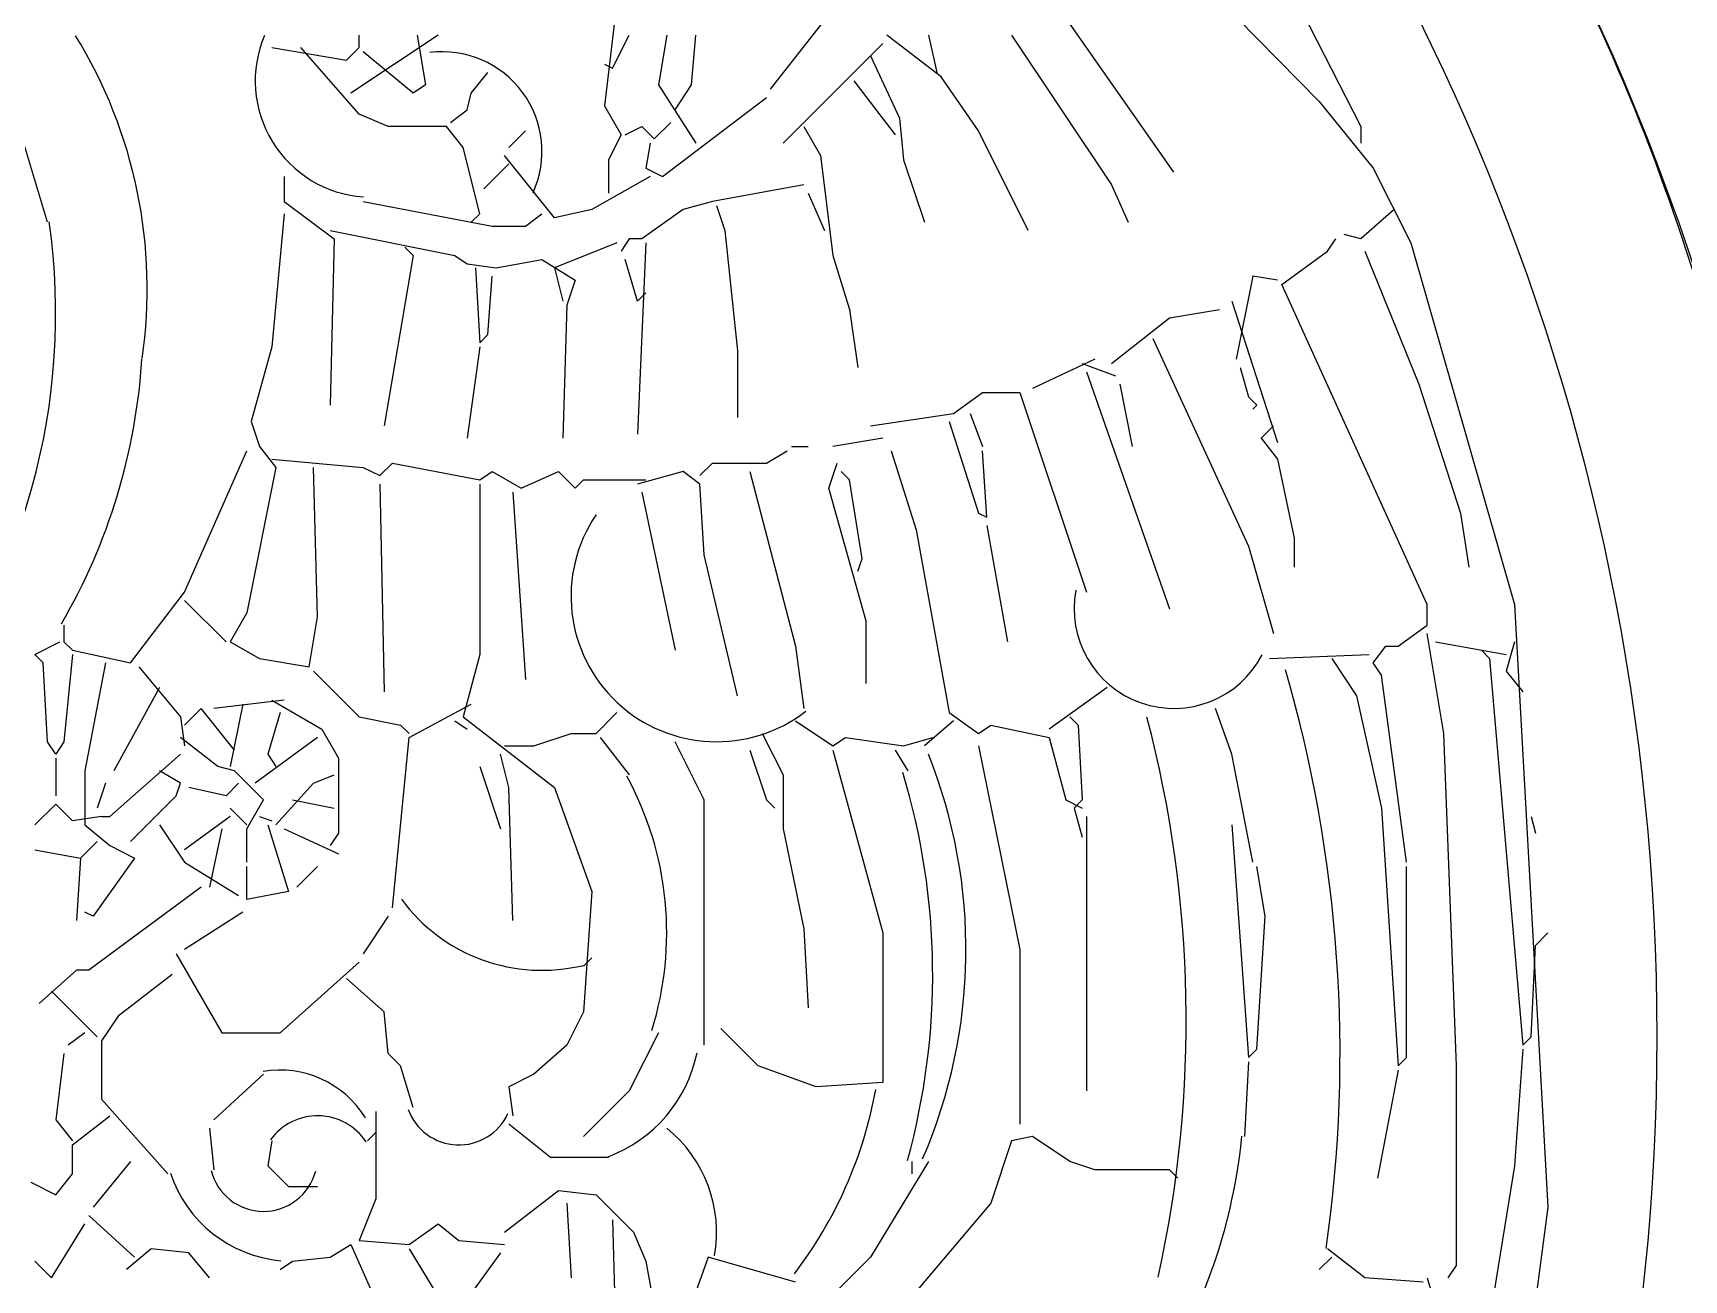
# Model space of a CAD drawing. Extents: x -747684 to -361709, y -438585 to -234743.
# Drawn here: x -372673.6 to -372440.6, y -242584.9 to -242409 of the extents above; entities that cross this region are included whole.
import ezdxf

# ---------------------------------------------------------------- set-up
doc = ezdxf.new("R2010")
doc.units = 0
doc.header["$LTSCALE"] = 100
doc.header["$MEASUREMENT"] = 0
doc.layers.get('0').update_dxf_attribs({"linetype": 'CONTINUOUS'})
for name, color, linetype in [('1', 7, 'CONTINUOUS'), ('2', 1, 'CONTINUOUS'), ('2D', 7, 'CONTINUOUS')]:
    doc.layers.add(name, color=color, linetype=linetype)

msp = doc.modelspace()

# ---------------------------------------------------------------- linework, layer by layer
at = {"color": 8}
msp.add_circle((-372767.14, -242550.53), 322.68, dxfattribs=at)
at = {"layer": '1', "color": 8}
for p, q in [((-372670.36, -242517.76), (-372673.29, -242520.69)), ((-372668.01, -242520.11), (-372670.36, -242517.76)), ((-372666.25, -242517.18), (-372666.25, -242520.69)), ((-372663.91, -242519.52), (-372668.01, -242520.11)), ((-372666.25, -242520.69), (-372662.74, -242523.63)), ((-372641.62, -242519.52), (-372639.86, -242520.11)), ((-372664.49, -242523.04), (-372666.84, -242525.39))]:
    msp.add_line(p, q, dxfattribs=at)
at = {"layer": '2', "color": 8}
for p, q in [((-372525.51, -242384.64), (-372492.08, -242418.65)), ((-372512.61, -242428.62), (-372542.52, -242385.81)), ((-372500.29, -242394.61), (-372486.22, -242422.17)), ((-372569.49, -242416.9), (-372554.83, -242398.13)), ((-372591.19, -242404.58), (-372592.95, -242419.24)), ((-372639.86, -242411.03), (-372629.31, -242412.79)), ((-372627.55, -242420.41), (-372635.76, -242411.03)), ((-372629.31, -242412.79), (-372627.55, -242411.03)), ((-372616.41, -242409.27), (-372628.72, -242417.48)), ((-372627.55, -242411.03), (-372627.55, -242409.27)), ((-372619.34, -242409.27), (-372618.17, -242416.31)), ((-372591.78, -242413.96), (-372589.43, -242409.27)), ((-372584.15, -242409.27), (-372585.33, -242416.31)), ((-372580.63, -242416.31), (-372580.05, -242409.27)), ((-372553.66, -242410.44), (-372567.73, -242424.52)), ((-372545.45, -242415.14), (-372553.07, -242409.27)), ((-372547.21, -242409.27), (-372546.04, -242414.55)), ((-372535.48, -242409.27), (-372521.41, -242430.38)), ((-372619.93, -242417.48), (-372626.96, -242411.62)), ((-372592.95, -242413.38), (-372591.78, -242413.96)), ((-372555.42, -242412.2), (-372551.31, -242421)), ((-372611.72, -242417.48), (-372609.37, -242414.55)), ((-372557.76, -242415.72), (-372551.9, -242423.35)), ((-372540.17, -242422.76), (-372545.45, -242415.14)), ((-372618.17, -242416.31), (-372619.93, -242417.48)), ((-372612.3, -242419.83), (-372611.72, -242417.48)), ((-372585.33, -242416.31), (-372580.05, -242424.52)), ((-372584.74, -242429.21), (-372570.08, -242418.07)), ((-372582.98, -242419.83), (-372580.63, -242416.31)), ((-372623.44, -242422.17), (-372627.55, -242420.41)), ((-372614.65, -242421.59), (-372612.3, -242419.83)), ((-372592.95, -242419.24), (-372590.6, -242423.35)), ((-372492.08, -242418.65), (-372484.46, -242428.04)), ((-372615.23, -242422.17), (-372623.44, -242422.17)), ((-372612.89, -242425.11), (-372615.23, -242422.17)), ((-372604.09, -242422.76), (-372606.44, -242425.11)), ((-372590.02, -242423.35), (-372587.67, -242422.17)), ((-372587.67, -242422.17), (-372585.91, -242423.93)), ((-372585.91, -242423.93), (-372583.57, -242421.59)), ((-372564.8, -242422.17), (-372562.46, -242426.28)), ((-372551.31, -242421), (-372550.73, -242426.86)), ((-372533.13, -242436.83), (-372540.17, -242422.76)), ((-372486.22, -242422.17), (-372486.22, -242424.52)), ((-372671.53, -242435.66), (-372675.05, -242423.93)), ((-372610.54, -242434.49), (-372612.89, -242425.11)), ((-372590.6, -242423.35), (-372592.36, -242426.86)), ((-372586.5, -242424.52), (-372587.09, -242428.04)), ((-372606.44, -242427.45), (-372609.96, -242430.97)), ((-372599.99, -242435.07), (-372607.02, -242426.28)), ((-372592.36, -242426.86), (-372592.36, -242431.56)), ((-372562.46, -242426.28), (-372560.7, -242440.35)), ((-372550.73, -242426.86), (-372547.79, -242435.66)), ((-372638.11, -242429.21), (-372638.11, -242432.73)), ((-372586.5, -242429.21), (-372594.71, -242433.9)), ((-372587.09, -242428.04), (-372584.74, -242429.21)), ((-372484.46, -242428.04), (-372479.18, -242438.59)), ((-372564.8, -242430.38), (-372577.7, -242432.73)), ((-372564.21, -242431.56), (-372561.87, -242436.83)), ((-372521.41, -242430.38), (-372519.06, -242435.66)), ((-372638.11, -242434.49), (-372639.86, -242453.25)), ((-372638.11, -242432.73), (-372631.07, -242438.01)), ((-372626.96, -242432.73), (-372608.78, -242436.25)), ((-372611.72, -242435.66), (-372610.54, -242434.49)), ((-372604.09, -242436.25), (-372601.75, -242434.49)), ((-372594.71, -242433.9), (-372599.99, -242435.07)), ((-372581.81, -242433.9), (-372587.67, -242438.01)), ((-372577.7, -242432.73), (-372581.81, -242433.9)), ((-372577.12, -242433.32), (-372575.94, -242436.83)), ((-372481.53, -242433.9), (-372486.22, -242438.01)), ((-372631.65, -242436.83), (-372614.06, -242440.35)), ((-372608.78, -242436.25), (-372604.09, -242436.25)), ((-372575.94, -242436.83), (-372574.18, -242453.84)), ((-372631.07, -242438.01), (-372631.65, -242461.46)), ((-372621.1, -242439.18), (-372619.93, -242440.35)), ((-372591.19, -242438.59), (-372599.99, -242442.11)), ((-372589.43, -242438.01), (-372590.6, -242439.77)), ((-372587.67, -242438.01), (-372589.43, -242438.01)), ((-372587.09, -242438.59), (-372588.26, -242465.57)), ((-372490.91, -242439.77), (-372489.74, -242438.01)), ((-372486.22, -242438.01), (-372488.57, -242437.42)), ((-372479.18, -242438.59), (-372464.52, -242489.61)), ((-372619.93, -242440.35), (-372624.03, -242464.4)), ((-372614.06, -242440.35), (-372612.3, -242441.53)), ((-372612.3, -242441.53), (-372608.2, -242442.11)), ((-372608.2, -242442.11), (-372601.75, -242440.94)), ((-372601.75, -242440.94), (-372597.05, -242443.87)), ((-372588.26, -242446.8), (-372590.02, -242440.94)), ((-372560.7, -242440.35), (-372558.35, -242447.98)), ((-372497.36, -242444.46), (-372490.91, -242439.77)), ((-372485.63, -242439.77), (-372478.01, -242458.53)), ((-372611.13, -242442.11), (-372610.54, -242452.67)), ((-372609.37, -242451.49), (-372608.78, -242443.28)), ((-372599.99, -242442.11), (-372598.81, -242446.8)), ((-372597.05, -242443.87), (-372598.23, -242447.39)), ((-372501.47, -242443.28), (-372503.81, -242455.01)), ((-372497.95, -242443.87), (-372501.47, -242443.28)), ((-372587.09, -242445.63), (-372588.26, -242446.8)), ((-372476.84, -242489.61), (-372497.36, -242444.46)), ((-372598.23, -242447.39), (-372598.81, -242466.16)), ((-372558.35, -242447.98), (-372557.18, -242456.19)), ((-372513.2, -242449.15), (-372506.16, -242447.98)), ((-372504.4, -242446.8), (-372497.95, -242466.74)), ((-372521.41, -242455.6), (-372513.2, -242449.15)), ((-372610.54, -242452.67), (-372609.37, -242451.49)), ((-372515.54, -242452.08), (-372502.05, -242481.4)), ((-372639.86, -242453.25), (-372642.8, -242463.81)), ((-372610.54, -242453.25), (-372612.3, -242466.16)), ((-372574.18, -242453.84), (-372574.18, -242463.22)), ((-372523.75, -242455.01), (-372532.55, -242459.12)), ((-372525.51, -242455.6), (-372520.82, -242457.36)), ((-372524.92, -242456.77), (-372513.2, -242490.2)), ((-372503.23, -242456.19), (-372502.05, -242460.29)), ((-372543.69, -242462.64), (-372539.58, -242459.7)), ((-372539.58, -242459.7), (-372534.31, -242459.7)), ((-372534.31, -242459.7), (-372524.92, -242487.85)), ((-372520.23, -242458.53), (-372518.47, -242467.33)), ((-372478.01, -242458.53), (-372472.15, -242476.71)), ((-372502.05, -242460.29), (-372500.88, -242461.46)), ((-372500.88, -242461.46), (-372501.47, -242462.05)), ((-372642.8, -242463.81), (-372641.62, -242467.33)), ((-372555.42, -242464.4), (-372543.69, -242462.64)), ((-372544.28, -242463.81), (-372540.17, -242476.71)), ((-372541.34, -242462.64), (-372539.58, -242467.33)), ((-372498.53, -242464.4), (-372500.29, -242466.16)), ((-372553.66, -242466.16), (-372560.7, -242467.33)), ((-372500.29, -242466.16), (-372497.95, -242469.09)), ((-372652.18, -242487.85), (-372643.38, -242467.91)), ((-372641.62, -242467.33), (-372639.28, -242470.26)), ((-372639.86, -242469.09), (-372626.96, -242470.26)), ((-372570.08, -242469.67), (-372567.15, -242467.91)), ((-372566.56, -242467.33), (-372564.21, -242467.33)), ((-372552.49, -242467.91), (-372548.97, -242479.06)), ((-372539, -242477.3), (-372539.58, -242467.91)), ((-372497.95, -242469.09), (-372495.6, -242480.23)), ((-372639.28, -242470.26), (-372643.38, -242490.79)), ((-372633.41, -242491.37), (-372634, -242470.26)), ((-372626.96, -242470.26), (-372624.62, -242471.43)), ((-372624.62, -242471.43), (-372622.86, -242469.67)), ((-372622.86, -242469.67), (-372610.54, -242472.02)), ((-372610.54, -242472.02), (-372608.78, -242470.85)), ((-372608.78, -242470.85), (-372604.68, -242473.19)), ((-372604.68, -242473.19), (-372599.4, -242470.85)), ((-372599.4, -242470.85), (-372597.05, -242473.19)), ((-372581.81, -242470.85), (-372588.26, -242472.61)), ((-372579.46, -242472.61), (-372581.81, -242470.85)), ((-372579.46, -242471.43), (-372577.7, -242469.67)), ((-372577.7, -242469.67), (-372570.08, -242469.67)), ((-372572.42, -242470.85), (-372565.97, -242495.48)), ((-372561.28, -242473.19), (-372560.11, -242469.67)), ((-372558.35, -242472.02), (-372559.52, -242470.85)), ((-372624.62, -242472.61), (-372624.03, -242501.93)), ((-372610.54, -242472.61), (-372610.54, -242496.65)), ((-372605.85, -242473.78), (-372604.09, -242500.17)), ((-372597.05, -242473.19), (-372595.88, -242472.02)), ((-372595.88, -242472.02), (-372587.09, -242472.02)), ((-372587.67, -242473.78), (-372582.98, -242496.06)), ((-372578.88, -242482.58), (-372579.46, -242472.61)), ((-372556, -242491.96), (-372561.28, -242473.19)), ((-372556.59, -242483.16), (-372558.35, -242472.02)), ((-372540.17, -242476.71), (-372539, -242477.3)), ((-372539, -242478.47), (-372536.07, -242494.89)), ((-372472.15, -242476.71), (-372470.97, -242484.33)), ((-372548.97, -242479.06), (-372544.28, -242504.86)), ((-372495.6, -242480.23), (-372495.6, -242484.33)), ((-372574.18, -242502.51), (-372578.88, -242482.58)), ((-372557.18, -242484.92), (-372556.59, -242483.16)), ((-372502.05, -242481.4), (-372498.53, -242493.72)), ((-372659.8, -242497.82), (-372652.18, -242487.85)), ((-372652.18, -242489.03), (-372646.32, -242494.89)), ((-372476.84, -242492.54), (-372476.84, -242489.61)), ((-372464.52, -242489.61), (-372459.83, -242574.65)), ((-372669.19, -242492.54), (-372669.19, -242494.89)), ((-372643.38, -242490.79), (-372645.73, -242494.89)), ((-372634.59, -242498.41), (-372633.41, -242491.37)), ((-372556, -242500.75), (-372556, -242491.96)), ((-372480.94, -242495.48), (-372476.84, -242492.54)), ((-372673.29, -242496.65), (-372669.77, -242494.89)), ((-372669.19, -242494.89), (-372668.01, -242496.06)), ((-372645.73, -242494.89), (-372641.62, -242497.24)), ((-372474.49, -242507.79), (-372476.84, -242493.72)), ((-372475.66, -242494.89), (-372465.69, -242496.65)), ((-372464.52, -242494.89), (-372465.69, -242499)), ((-372672.12, -242497.82), (-372673.29, -242496.65)), ((-372668.01, -242496.65), (-372669.19, -242508.97)), ((-372668.01, -242496.06), (-372659.8, -242497.82)), ((-372641.62, -242497.24), (-372634.59, -242498.41)), ((-372610.54, -242496.65), (-372612.89, -242505.45)), ((-372565.97, -242495.48), (-372564.8, -242504.27)), ((-372499.12, -242497.24), (-372485.05, -242496.65)), ((-372490.32, -242497.24), (-372486.81, -242502.51)), ((-372484.46, -242497.82), (-372482.7, -242495.48)), ((-372482.7, -242495.48), (-372480.94, -242495.48)), ((-372469.21, -242496.06), (-372468.04, -242497.24)), ((-372468.04, -242497.24), (-372463.35, -242551.77)), ((-372671.53, -242508.97), (-372672.12, -242497.82)), ((-372663.32, -242497.82), (-372666.25, -242513.07)), ((-372658.63, -242498.41), (-372652.77, -242505.45)), ((-372634, -242499), (-372627.55, -242505.45)), ((-372483.29, -242499.58), (-372484.46, -242497.82)), ((-372479.77, -242525.97), (-372483.29, -242499.58)), ((-372465.69, -242499), (-372463.35, -242501.93)), ((-372655.7, -242501.34), (-372662.15, -242513.07)), ((-372521.99, -242501.34), (-372530.2, -242507.21)), ((-372649.83, -242504.27), (-372652.18, -242506.62)), ((-372645.14, -242510.14), (-372649.83, -242504.27)), ((-372638.11, -242503.1), (-372648.07, -242504.27)), ((-372643.97, -242503.69), (-372645.73, -242512.48)), ((-372639.86, -242503.1), (-372632.83, -242507.21)), ((-372620.51, -242508.38), (-372611.72, -242503.69)), ((-372504.4, -242510.72), (-372506.74, -242504.27)), ((-372486.81, -242502.51), (-372483.29, -242518.35)), ((-372652.77, -242505.45), (-372652.18, -242509.55)), ((-372638.69, -242504.86), (-372640.45, -242510.72)), ((-372627.55, -242505.45), (-372621.69, -242506.62)), ((-372621.69, -242506.62), (-372620.51, -242507.79)), ((-372614.06, -242506.03), (-372612.3, -242507.21)), ((-372612.89, -242505.45), (-372599.99, -242515.42)), ((-372594.12, -242507.79), (-372591.19, -242504.86)), ((-372565.97, -242506.03), (-372560.7, -242509.55)), ((-372543.69, -242506.03), (-372547.79, -242509.55)), ((-372544.28, -242504.86), (-372540.17, -242507.79)), ((-372540.17, -242507.79), (-372538.41, -242506.62)), ((-372538.41, -242506.62), (-372530.2, -242508.38)), ((-372527.27, -242505.45), (-372526.1, -242506.62)), ((-372526.1, -242506.62), (-372525.51, -242517.18)), ((-372670.36, -242510.72), (-372671.53, -242508.97)), ((-372669.19, -242508.97), (-372670.36, -242510.72)), ((-372647.49, -242512.48), (-372652.77, -242508.38)), ((-372633.41, -242508.38), (-372642.21, -242514.83)), ((-372632.83, -242507.21), (-372630.48, -242511.31)), ((-372622.86, -242532.42), (-372620.51, -242508.38)), ((-372602.92, -242509.55), (-372597.64, -242507.79)), ((-372597.64, -242507.79), (-372594.12, -242507.79)), ((-372593.54, -242508.38), (-372589.43, -242513.66)), ((-372578.88, -242517.18), (-372582.98, -242508.97)), ((-372570.67, -242507.79), (-372567.73, -242513.66)), ((-372560.7, -242509.55), (-372558.94, -242508.38)), ((-372558.94, -242508.38), (-372550.73, -242509.55)), ((-372550.73, -242509.55), (-372546.62, -242508.38)), ((-372530.2, -242508.38), (-372527.86, -242517.18)), ((-372472.73, -242554.71), (-372474.49, -242507.79)), ((-372670.36, -242511.31), (-372670.36, -242516.59)), ((-372662.74, -242519.52), (-372652.77, -242510.72)), ((-372640.45, -242510.72), (-372639.28, -242512.48)), ((-372630.48, -242511.31), (-372630.48, -242521.87)), ((-372606.44, -242515.42), (-372607.61, -242510.72)), ((-372607.02, -242509.55), (-372602.92, -242509.55)), ((-372572.42, -242510.14), (-372570.08, -242517.18)), ((-372560.7, -242510.14), (-372553.66, -242535.94)), ((-372551.9, -242510.14), (-372550.14, -242513.07)), ((-372540.17, -242509.55), (-372534.31, -242538.29)), ((-372501.47, -242525.97), (-372504.4, -242510.72)), ((-372666.25, -242513.07), (-372666.25, -242517.18)), ((-372652.77, -242514.83), (-372655.7, -242513.07)), ((-372645.14, -242513.07), (-372647.49, -242512.48)), ((-372641.04, -242517.18), (-372645.14, -242513.07)), ((-372634, -242514.83), (-372631.07, -242513.66)), ((-372610.54, -242512.48), (-372607.61, -242521.28)), ((-372567.73, -242513.66), (-372567.73, -242521.28)), ((-372663.32, -242514.83), (-372664.49, -242518.35)), ((-372653.35, -242516.59), (-372652.77, -242514.83)), ((-372646.32, -242516.59), (-372651.59, -242515.42)), ((-372644.56, -242514.83), (-372646.32, -242516.59)), ((-372639.28, -242520.69), (-372634, -242514.83)), ((-372605.85, -242534.18), (-372606.44, -242515.42)), ((-372599.99, -242515.42), (-372594.71, -242530.08)), ((-372659.8, -242523.04), (-372653.35, -242516.59)), ((-372645.73, -242518.35), (-372643.38, -242520.69)), ((-372643.38, -242521.28), (-372641.04, -242517.18)), ((-372636.93, -242517.18), (-372631.07, -242518.35)), ((-372578.88, -242551.77), (-372578.88, -242517.18)), ((-372570.08, -242517.18), (-372568.91, -242518.35)), ((-372527.86, -242517.18), (-372525.51, -242518.35)), ((-372525.51, -242517.18), (-372526.68, -242518.35)), ((-372526.68, -242518.35), (-372525.51, -242522.45)), ((-372483.29, -242518.35), (-372480.94, -242554.71)), ((-372663.91, -242519.52), (-372662.74, -242519.52)), ((-372655.7, -242520.69), (-372652.18, -242525.97)), ((-372645.73, -242519.52), (-372652.18, -242524.21)), ((-372640.45, -242520.69), (-372637.52, -242530.08)), ((-372524.92, -242519.52), (-372524.92, -242558.23)), ((-372504.4, -242520.69), (-372502.05, -242553.53)), ((-372462.18, -242519.52), (-372461.59, -242521.87)), ((-372646.9, -242521.28), (-372648.66, -242529.49)), ((-372643.38, -242525.97), (-372643.38, -242521.28)), ((-372638.11, -242521.28), (-372630.48, -242524.8)), ((-372630.48, -242521.87), (-372631.65, -242523.63)), ((-372567.73, -242521.28), (-372564.8, -242535.35)), ((-372673.29, -242524.21), (-372666.84, -242525.39)), ((-372666.84, -242525.39), (-372667.43, -242534.18)), ((-372659.22, -242525.39), (-372665.08, -242533.6)), ((-372662.74, -242523.63), (-372659.22, -242525.39)), ((-372652.18, -242525.97), (-372644.56, -242530.66)), ((-372643.38, -242531.25), (-372643.38, -242526.56)), ((-372633.41, -242526.56), (-372636.35, -242529.49)), ((-372499.71, -242533.6), (-372500.88, -242526.56)), ((-372479.77, -242553.53), (-372479.77, -242526.56)), ((-372649.83, -242529.49), (-372665.67, -242541.22)), ((-372637.52, -242530.08), (-372643.38, -242531.25)), ((-372594.71, -242530.08), (-372595.88, -242547.08)), ((-372665.08, -242533.6), (-372666.25, -242533.01)), ((-372643.97, -242533.01), (-372652.18, -242538.29)), ((-372623.44, -242533.6), (-372626.96, -242538.87)), ((-372500.88, -242552.36), (-372499.71, -242533.6)), ((-372564.8, -242535.35), (-372564.21, -242546.5)), ((-372553.66, -242535.94), (-372553.66, -242557.05)), ((-372461.59, -242537.7), (-372459.83, -242535.94)), ((-372653.35, -242538.87), (-372646.9, -242550.02)), ((-372534.31, -242538.29), (-372534.31, -242562.92)), ((-372462.18, -242550.6), (-372461.59, -242537.7)), ((-372667.43, -242541.22), (-372672.7, -242545.91)), ((-372665.67, -242541.22), (-372667.43, -242541.22)), ((-372638.69, -242550.02), (-372627.55, -242540.05)), ((-372594.71, -242539.46), (-372595.88, -242540.63)), ((-372653.94, -242541.81), (-372661.56, -242547.67)), ((-372624.03, -242547.08), (-372629.31, -242542.39)), ((-372670.95, -242544.15), (-372664.49, -242550.6)), ((-372661.56, -242547.67), (-372663.91, -242551.19)), ((-372623.44, -242552.95), (-372624.03, -242547.08)), ((-372595.88, -242547.08), (-372598.23, -242551.77)), ((-372666.25, -242550.02), (-372668.6, -242551.77)), ((-372646.9, -242550.02), (-372638.69, -242550.02)), ((-372585.33, -242550.02), (-372589.43, -242558.23)), ((-372571.25, -242554.71), (-372576.53, -242549.43)), ((-372463.35, -242551.77), (-372462.18, -242550.6)), ((-372669.19, -242552.95), (-372670.36, -242562.33)), ((-372663.91, -242551.19), (-372663.91, -242559.4)), ((-372621.69, -242554.71), (-372623.44, -242552.95)), ((-372598.23, -242551.77), (-372602.92, -242555.88)), ((-372502.05, -242553.53), (-372500.88, -242552.36)), ((-372463.35, -242552.36), (-372464.52, -242568.78)), ((-372619.93, -242560.57), (-372621.69, -242554.71)), ((-372563.04, -242557.64), (-372571.25, -242554.71)), ((-372502.05, -242554.12), (-372502.64, -242564.68)), ((-372480.94, -242555.29), (-372483.87, -242570.54)), ((-372480.94, -242554.71), (-372479.77, -242553.53)), ((-372472.73, -242582.86), (-372472.73, -242554.71)), ((-372648.07, -242562.33), (-372641.04, -242555.88)), ((-372602.92, -242555.88), (-372606.44, -242557.64)), ((-372606.44, -242557.64), (-372605.85, -242561.74)), ((-372553.66, -242557.05), (-372563.04, -242557.64)), ((-372663.91, -242559.4), (-372654.53, -242569.95)), ((-372589.43, -242558.23), (-372595.88, -242564.68)), ((-372670.36, -242562.33), (-372668.01, -242565.26)), ((-372668.01, -242565.85), (-372662.74, -242561.74)), ((-372625.2, -242561.16), (-372625.2, -242573.47)), ((-372648.66, -242563.5), (-372648.07, -242569.37)), ((-372625.2, -242564.09), (-372626.38, -242565.26)), ((-372600.57, -242567.61), (-372606.44, -242562.92)), ((-372532.55, -242564.68), (-372535.48, -242565.26)), ((-372527.27, -242568.19), (-372532.55, -242564.68)), ((-372668.01, -242569.95), (-372668.01, -242565.85)), ((-372639.86, -242565.26), (-372640.45, -242568.78)), ((-372535.48, -242565.26), (-372538.41, -242574.06)), ((-372659.8, -242568.19), (-372665.08, -242574.65)), ((-372640.45, -242568.78), (-372637.52, -242571.71)), ((-372592.36, -242567.61), (-372600.57, -242567.61)), ((-372547.21, -242568.19), (-372555.42, -242581.68)), ((-372549.55, -242568.19), (-372549.55, -242569.95)), ((-372523.75, -242569.37), (-372527.27, -242568.19)), ((-372513.2, -242569.37), (-372523.75, -242569.37)), ((-372512.02, -242570.54), (-372513.2, -242569.37)), ((-372464.52, -242568.78), (-372469.8, -242601.03)), ((-372673.88, -242571.13), (-372670.36, -242572.89)), ((-372670.36, -242572.89), (-372668.01, -242569.95)), ((-372637.52, -242571.71), (-372633.41, -242571.71)), ((-372625.2, -242573.47), (-372627.55, -242579.34)), ((-372607.02, -242578.16), (-372599.4, -242572.3)), ((-372599.4, -242572.3), (-372594.12, -242572.89)), ((-372598.23, -242574.06), (-372597.64, -242584.61)), ((-372594.12, -242572.89), (-372588.84, -242578.16)), ((-372538.41, -242574.06), (-372557.76, -242596.93)), ((-372665.67, -242575.82), (-372659.22, -242581.68)), ((-372591.78, -242576.4), (-372591.19, -242599.28)), ((-372459.83, -242574.65), (-372463.94, -242605.73)), ((-372670.95, -242584.61), (-372666.25, -242576.99)), ((-372620.51, -242579.92), (-372616.41, -242576.99)), ((-372616.41, -242576.99), (-372613.47, -242579.34)), ((-372588.84, -242578.16), (-372587.09, -242582.27)), ((-372656.87, -242580.51), (-372660.39, -242583.44)), ((-372651.59, -242581.1), (-372656.87, -242580.51)), ((-372648.66, -242584.61), (-372651.59, -242581.1)), ((-372631.65, -242581.68), (-372628.72, -242579.92)), ((-372628.72, -242579.92), (-372624.03, -242590.48)), ((-372627.55, -242579.34), (-372620.51, -242579.92)), ((-372620.51, -242580.51), (-372612.3, -242594)), ((-372613.47, -242579.34), (-372607.02, -242579.92)), ((-372607.61, -242581.1), (-372612.3, -242587.55)), ((-372485.63, -242584.61), (-372490.91, -242580.51)), ((-372673.29, -242582.27), (-372670.95, -242584.61)), ((-372638.69, -242583.44), (-372636.93, -242582.27)), ((-372636.93, -242582.27), (-372631.65, -242581.68)), ((-372587.09, -242582.27), (-372585.91, -242588.72)), ((-372578.29, -242581.68), (-372581.22, -242589.89)), ((-372565.97, -242585.2), (-372578.29, -242581.68)), ((-372555.42, -242581.68), (-372564.8, -242591.07)), ((-372490.32, -242581.68), (-372492.08, -242583.44)), ((-372473.9, -242584.61), (-372472.73, -242582.86)), ((-372477.42, -242585.2), (-372485.63, -242584.61)), ((-372476.84, -242584.61), (-372473.9, -242594.58))]:
    msp.add_line(p, q, dxfattribs=at)
for centre, radius, start, end in [((-372729.59, -242534.18), 304.36, 9.5166, 33.2317), ((-372725.48, -242445.04), 68.03, 351.6626, 31.6398), ((-372625.79, -242415.72), 16.42, 157.0679, 266.0548), ((-372615.82, -242425.69), 14.07, 335.556, 97.125), ((-372761.84, -242448.56), 91.48, 320.6595, 8.1301), ((-372742.49, -242449.74), 84.45, 329.7151, 356.4483), ((-372577.12, -242488.44), 20.53, 145.9228, 307.875), ((-372512.61, -242490.2), 14.07, 169.2157, 332.4472), ((-372683.26, -242552.95), 194.11, 351.8454, 16.1838), ((-372678.57, -242548.26), 167.72, 347.5145, 14.7639), ((-372616.41, -242538.29), 74.48, 336.6258, 21.7176), ((-372645.14, -242541.81), 98.52, 344.5666, 16.8289), ((-372630.48, -242535.94), 46.33, 342.6884, 28.4956), ((-372601.75, -242516.59), 24.63, 216.3268, 283.707), ((-372599.4, -242548.84), 19.94, 290.556, 348.3664), ((-372638.69, -242569.37), 14.07, 31.3287, 99.8658), ((-372614.65, -242547.08), 60.99, 322.6961, 349.6467), ((-372633.41, -242569.95), 8.21, 33.6901, 143.9726), ((-372613.47, -242558.23), 7.62, 199.9831, 335.2249), ((-372595.88, -242578.16), 18.77, 349.6952, 51.3402), ((-372581.22, -242557.05), 78.58, 319.4905, 354.4588), ((-372641.04, -242567.61), 7.62, 194.0362, 345.0686), ((-372636.93, -242564.09), 18.18, 198.4349, 264.8056)]:
    msp.add_arc(centre, radius, start, end, dxfattribs=at)
at = {"layer": '2D', "color": 8}
for radius in [470.9, 446.64, 345.31]:
    msp.add_circle((-372767.14, -242550.53), radius, dxfattribs=at)

doc.saveas('drawing.dxf')
